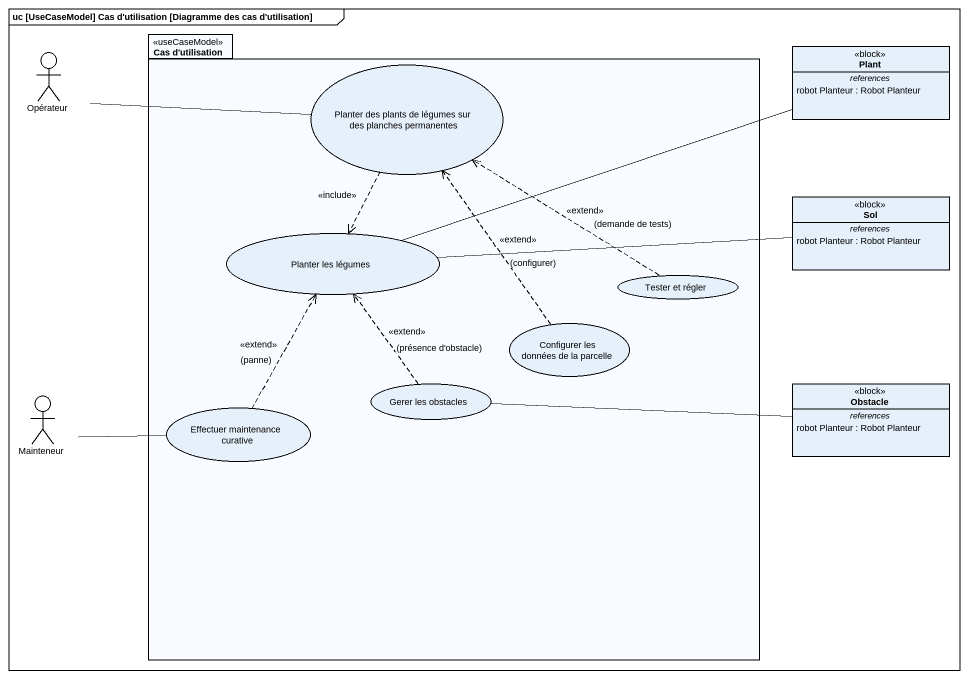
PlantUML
@startuml
mainframe uc [UseCaseModel] Cas d'utilisation [Diagramme des cas d'utilisation]
allowmixing
hide circle
hide empty members
package "Cas d'utilisation" as Cas_d_utilisation <<useCaseModel>> {
  usecase "Planter des plants de légumes sur des planches permanentes" as Planter_des_plants_de
  usecase "Planter les légumes" as Planter_les_légumes
  usecase "Tester et régler" as Tester_et_régler
  usecase "Configurer les données de la parcelle" as Configurer_les_données_de
  usecase "Gerer les obstacles" as Gerer_les_obstacles
  usecase "Effectuer maintenance curative" as Effectuer_maintenance
}
actor Opérateur
class Plant <<block>> {
  -- references --
  robot Planteur : Robot Planteur
}
class Sol <<block>> {
  -- references --
  robot Planteur : Robot Planteur
}
class Obstacle <<block>> {
  -- references --
  robot Planteur : Robot Planteur
}
actor Mainteneur
Opérateur -right- Planter_des_plants_de
Planter_des_plants_de ..> Planter_les_légumes : <<include>>
Planter_les_légumes -right- Plant
Planter_les_légumes -right- Sol
Tester_et_régler .up.> Planter_des_plants_de : <<extend>>\n(demande de tests)
Configurer_les_données_de .up.> Planter_des_plants_de : <<extend>>\n(configurer)
Gerer_les_obstacles .up.> Planter_les_légumes : <<extend>>\n(présence d'obstacle)
Gerer_les_obstacles -right- Obstacle
Mainteneur -right- Effectuer_maintenance
Effectuer_maintenance .up.> Planter_les_légumes : <<extend>>\n(panne)
@enduml
